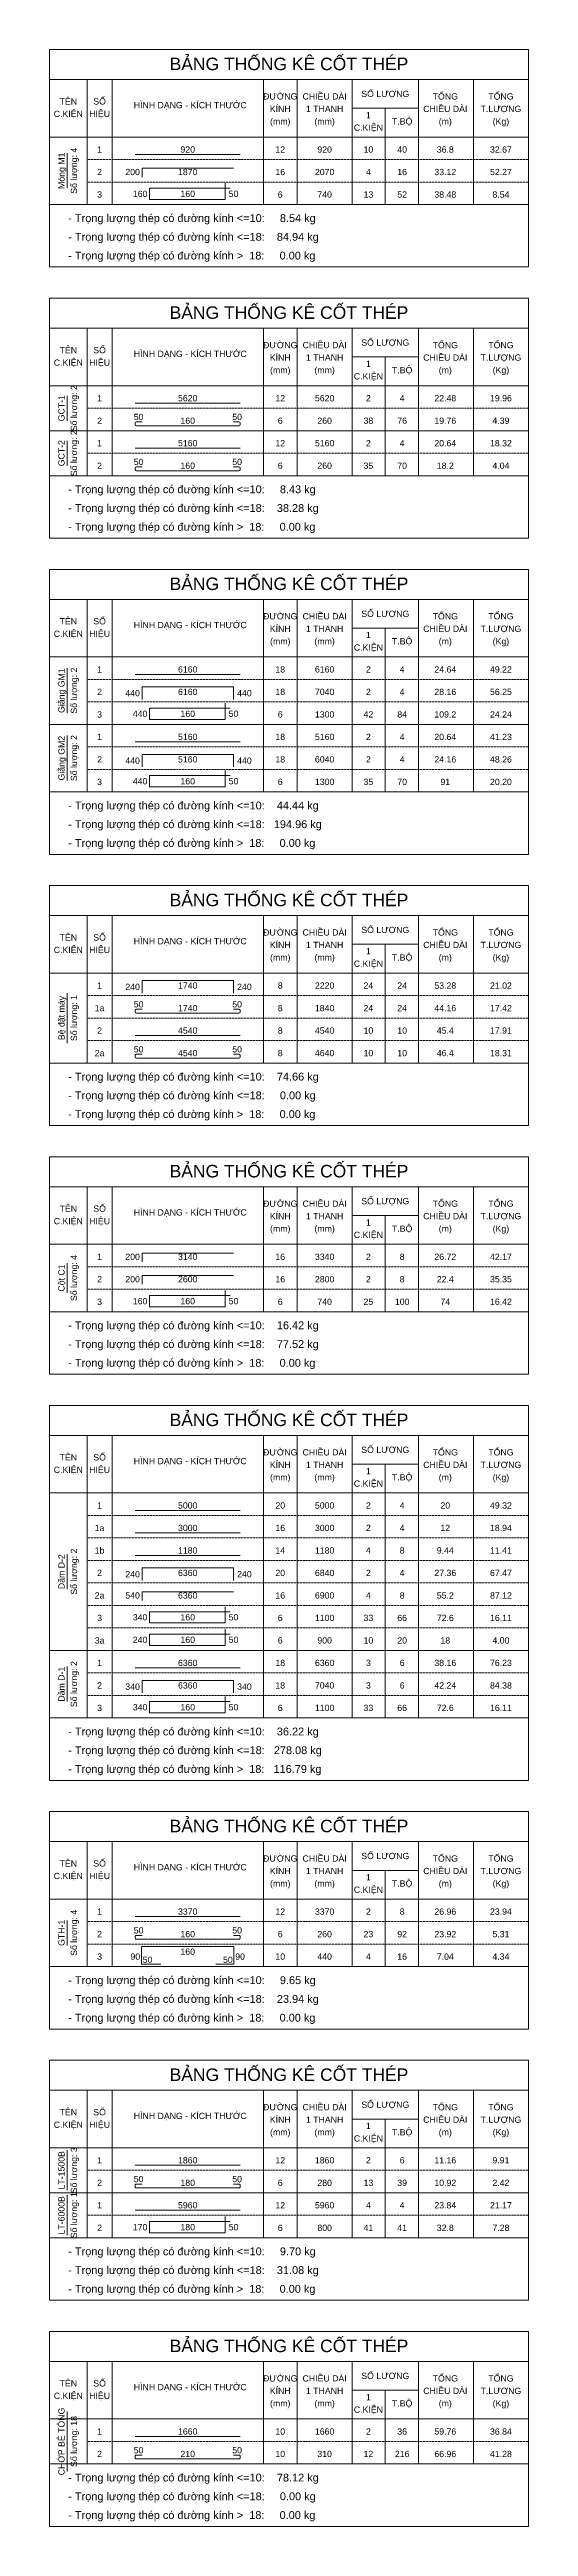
# Model space of a CAD drawing. Header units: inches. Extents: x 0 to 9575, y -6268325 to -6218775.
import ezdxf
from ezdxf.enums import TextEntityAlignment as Align

# ---------------------------------------------------------------- set-up
doc = ezdxf.new("R2010")
doc.units = ezdxf.units.IN
doc.header["$MEASUREMENT"] = 0
doc.linetypes.add('HIDDENX2', pattern=[0.75, 0.5, -0.25])
for name, color, linetype, lineweight in [('Bao', 2, 'Continuous', 0), ('NetMo', 9, 'HIDDENX2', 0), ('Steel', 4, 'Continuous', 0), ('Text', 2, 'Continuous', 0), ('TextThep', 7, 'Continuous', 0)]:
    doc.layers.add(name, color=color, linetype=linetype, lineweight=lineweight)
doc.styles.add('Hoa', font='micross.ttf')
doc.styles.add('Thuong', font='micross.ttf')

msp = doc.modelspace()

# ---------------------------------------------------------------- linework, layer by layer
at = {"layer": 'Bao'}
for p, q in [((0, -6218775), (9575, -6218775)), ((0, -6218775), (0, -6223125)), ((9575, -6218775), (9575, -6223125)), ((0, -6219375), (9575, -6219375)), ((750, -6219375), (750, -6221875)), ((1250, -6219375), (1250, -6221875)), ((4275, -6219375), (4275, -6221875)), ((4950, -6219375), (4950, -6221875)), ((6050, -6219375), (6050, -6221875)), ((7375, -6219375), (7375, -6221875)), ((8475, -6219375), (8475, -6221875)), ((6050, -6219950), (7375, -6219950)), ((6712.5, -6219950), (6712.5, -6221875)), ((0, -6220525), (9575, -6220525)), ((0, -6223750), (9575, -6223750)), ((0, -6223750), (0, -6228550)), ((9575, -6223750), (9575, -6228550)), ((0, -6224350), (9575, -6224350)), ((750, -6224350), (750, -6227300)), ((1250, -6224350), (1250, -6227300)), ((4275, -6224350), (4275, -6227300)), ((4950, -6224350), (4950, -6227300)), ((6050, -6224350), (6050, -6227300)), ((7375, -6224350), (7375, -6227300)), ((8475, -6224350), (8475, -6227300)), ((6050, -6224925), (7375, -6224925)), ((6712.5, -6224925), (6712.5, -6227300)), ((0, -6225500), (9575, -6225500)), ((0, -6229175), (9575, -6229175)), ((0, -6229175), (0, -6234875)), ((9575, -6229175), (9575, -6234875)), ((0, -6229775), (9575, -6229775)), ((750, -6229775), (750, -6233625)), ((1250, -6229775), (1250, -6233625)), ((4275, -6229775), (4275, -6233625)), ((4950, -6229775), (4950, -6233625)), ((6050, -6229775), (6050, -6233625)), ((7375, -6229775), (7375, -6233625)), ((8475, -6229775), (8475, -6233625)), ((6050, -6230350), (7375, -6230350)), ((6712.5, -6230350), (6712.5, -6233625)), ((0, -6230925), (9575, -6230925)), ((0, -6235500), (9575, -6235500)), ((0, -6235500), (0, -6240300)), ((9575, -6235500), (9575, -6240300)), ((0, -6236100), (9575, -6236100)), ((750, -6236100), (750, -6239050)), ((1250, -6236100), (1250, -6239050)), ((4275, -6236100), (4275, -6239050)), ((4950, -6236100), (4950, -6239050)), ((6050, -6236100), (6050, -6239050)), ((7375, -6236100), (7375, -6239050)), ((8475, -6236100), (8475, -6239050)), ((6050, -6236675), (7375, -6236675)), ((6712.5, -6236675), (6712.5, -6239050)), ((0, -6237250), (9575, -6237250)), ((0, -6240925), (9575, -6240925)), ((0, -6240925), (0, -6245275)), ((9575, -6240925), (9575, -6245275)), ((0, -6241525), (9575, -6241525)), ((750, -6241525), (750, -6244025)), ((1250, -6241525), (1250, -6244025)), ((4275, -6241525), (4275, -6244025)), ((4950, -6241525), (4950, -6244025)), ((6050, -6241525), (6050, -6244025)), ((7375, -6241525), (7375, -6244025)), ((8475, -6241525), (8475, -6244025)), ((6050, -6242100), (7375, -6242100)), ((6712.5, -6242100), (6712.5, -6244025)), ((0, -6242675), (9575, -6242675)), ((0, -6245900), (9575, -6245900)), ((0, -6245900), (0, -6253400)), ((9575, -6245900), (9575, -6253400)), ((0, -6246500), (9575, -6246500)), ((750, -6246500), (750, -6252150)), ((1250, -6246500), (1250, -6252150)), ((4275, -6246500), (4275, -6252150)), ((4950, -6246500), (4950, -6252150)), ((6050, -6246500), (6050, -6252150)), ((7375, -6246500), (7375, -6252150)), ((8475, -6246500), (8475, -6252150)), ((6050, -6247075), (7375, -6247075)), ((6712.5, -6247075), (6712.5, -6252150)), ((0, -6247650), (9575, -6247650)), ((0, -6254025), (9575, -6254025)), ((0, -6254025), (0, -6258375)), ((9575, -6254025), (9575, -6258375)), ((0, -6254625), (9575, -6254625)), ((750, -6254625), (750, -6257125)), ((1250, -6254625), (1250, -6257125)), ((4275, -6254625), (4275, -6257125)), ((4950, -6254625), (4950, -6257125)), ((6050, -6254625), (6050, -6257125)), ((7375, -6254625), (7375, -6257125)), ((8475, -6254625), (8475, -6257125)), ((6050, -6255200), (7375, -6255200)), ((6712.5, -6255200), (6712.5, -6257125)), ((0, -6255775), (9575, -6255775)), ((0, -6259000), (9575, -6259000)), ((0, -6259000), (0, -6263800)), ((9575, -6259000), (9575, -6263800)), ((0, -6259600), (9575, -6259600)), ((750, -6259600), (750, -6262550)), ((1250, -6259600), (1250, -6262550)), ((4275, -6259600), (4275, -6262550)), ((4950, -6259600), (4950, -6262550)), ((6050, -6259600), (6050, -6262550)), ((7375, -6259600), (7375, -6262550)), ((8475, -6259600), (8475, -6262550)), ((6050, -6260175), (7375, -6260175)), ((6712.5, -6260175), (6712.5, -6262550)), ((0, -6260750), (9575, -6260750)), ((0, -6264425), (9575, -6264425)), ((0, -6264425), (0, -6268325)), ((9575, -6264425), (9575, -6268325)), ((0, -6265025), (9575, -6265025)), ((750, -6265025), (750, -6267075)), ((1250, -6265025), (1250, -6267075)), ((4275, -6265025), (4275, -6267075)), ((4950, -6265025), (4950, -6267075)), ((6050, -6265025), (6050, -6267075)), ((7375, -6265025), (7375, -6267075)), ((8475, -6265025), (8475, -6267075)), ((6050, -6265600), (7375, -6265600)), ((6712.5, -6265600), (6712.5, -6267075)), ((0, -6266175), (9575, -6266175))]:
    msp.add_line(p, q, dxfattribs=at)
at = {"layer": 'NetMo'}
for p, q in [((750, -6220975), (9575, -6220975)), ((750, -6221425), (9575, -6221425)), ((750, -6221875), (9575, -6221875)), ((750, -6225950), (9575, -6225950)), ((750, -6226400), (9575, -6226400)), ((750, -6226850), (9575, -6226850)), ((750, -6227300), (9575, -6227300)), ((750, -6231375), (9575, -6231375)), ((750, -6231825), (9575, -6231825)), ((750, -6232275), (9575, -6232275)), ((750, -6232725), (9575, -6232725)), ((750, -6233175), (9575, -6233175)), ((750, -6233625), (9575, -6233625)), ((750, -6237700), (9575, -6237700)), ((750, -6238150), (9575, -6238150)), ((750, -6238600), (9575, -6238600)), ((750, -6239050), (9575, -6239050)), ((750, -6243125), (9575, -6243125)), ((750, -6243575), (9575, -6243575)), ((750, -6244025), (9575, -6244025)), ((750, -6248100), (9575, -6248100)), ((750, -6248550), (9575, -6248550)), ((750, -6249000), (9575, -6249000)), ((750, -6249450), (9575, -6249450)), ((750, -6249900), (9575, -6249900)), ((750, -6250350), (9575, -6250350)), ((750, -6250800), (9575, -6250800)), ((750, -6251250), (9575, -6251250)), ((750, -6251700), (9575, -6251700)), ((750, -6252150), (9575, -6252150)), ((750, -6256225), (9575, -6256225)), ((750, -6256675), (9575, -6256675)), ((750, -6257125), (9575, -6257125)), ((750, -6261200), (9575, -6261200)), ((750, -6261650), (9575, -6261650)), ((750, -6262100), (9575, -6262100)), ((750, -6262550), (9575, -6262550)), ((750, -6266625), (9575, -6266625)), ((750, -6267075), (9575, -6267075))]:
    msp.add_line(p, q, dxfattribs=at)
at = {"layer": 'Steel'}
for points in [[(1712.5, -6220875), (3812.5, -6220875)], [(1850, -6221325), (1850, -6221150), (3675, -6221150)], [(3612.5, -6221550), (2000, -6221550), (2000, -6221775), (3512.5, -6221775), (3512.5, -6221450)], [(1712.5, -6225850), (3812.5, -6225850)], [(1712.5, -6226750), (3812.5, -6226750)], [(1712.5, -6231275), (3812.5, -6231275)], [(1850, -6231775), (1850, -6231525), (3675, -6231525), (3675, -6231775)], [(3612.5, -6231950), (2000, -6231950), (2000, -6232175), (3512.5, -6232175), (3512.5, -6231850)], [(1712.5, -6232625), (3812.5, -6232625)], [(1850, -6233125), (1850, -6232875), (3675, -6232875), (3675, -6233125)], [(3612.5, -6233300), (2000, -6233300), (2000, -6233525), (3512.5, -6233525), (3512.5, -6233200)], [(1850, -6237650), (1850, -6237400), (3675, -6237400), (3675, -6237650)], [(1712.5, -6238500), (3812.5, -6238500)], [(1850, -6243025), (1850, -6242850), (3675, -6242850)], [(1850, -6243475), (1850, -6243300), (3675, -6243300)], [(3612.5, -6243700), (2000, -6243700), (2000, -6243925), (3512.5, -6243925), (3512.5, -6243600)], [(1712.5, -6248000), (3812.5, -6248000)], [(1712.5, -6248450), (3812.5, -6248450)], [(1712.5, -6248900), (3812.5, -6248900)], [(1850, -6249400), (1850, -6249150), (3675, -6249150), (3675, -6249400)], [(1850, -6249800), (1850, -6249625), (3675, -6249625)], [(3612.5, -6250025), (2000, -6250025), (2000, -6250250), (3512.5, -6250250), (3512.5, -6249925)], [(3612.5, -6250475), (2000, -6250475), (2000, -6250700), (3512.5, -6250700), (3512.5, -6250375)], [(1712.5, -6251150), (3812.5, -6251150)], [(1850, -6251650), (1850, -6251400), (3675, -6251400), (3675, -6251650)], [(3612.5, -6251825), (2000, -6251825), (2000, -6252050), (3512.5, -6252050), (3512.5, -6251725)], [(1712.5, -6256125), (3812.5, -6256125)], [(2225, -6257075), (1837.5, -6257075), (1837.5, -6256725), (3687.5, -6256725), (3687.5, -6257075), (3325, -6257075)], [(1712.5, -6261100), (3812.5, -6261100)], [(1712.5, -6262000), (3812.5, -6262000)], [(3612.5, -6262225), (2000, -6262225), (2000, -6262450), (3512.5, -6262450), (3512.5, -6262125)], [(1712.5, -6266525), (3812.5, -6266525)]]:
    msp.add_lwpolyline(points, dxfattribs=at)
for points in [[(1850, -6226225), (1737.5, -6226225, 0.4142136), (1712.5, -6226250), (1712.5, -6226275, 0.4142136), (1737.5, -6226300), (3787.5, -6226300, 0.4142136), (3812.5, -6226275), (3812.5, -6226250, 0.4142136), (3787.5, -6226225), (3675, -6226225)], [(1850, -6227125), (1737.5, -6227125, 0.4142136), (1712.5, -6227150), (1712.5, -6227175, 0.4142136), (1737.5, -6227200), (3787.5, -6227200, 0.4142136), (3812.5, -6227175), (3812.5, -6227150, 0.4142136), (3787.5, -6227125), (3675, -6227125)], [(1850, -6237975), (1737.5, -6237975, 0.4142136), (1712.5, -6238000), (1712.5, -6238025, 0.4142136), (1737.5, -6238050), (3787.5, -6238050, 0.4142136), (3812.5, -6238025), (3812.5, -6238000, 0.4142136), (3787.5, -6237975), (3675, -6237975)], [(1850, -6238875), (1737.5, -6238875, 0.4142136), (1712.5, -6238900), (1712.5, -6238925, 0.4142136), (1737.5, -6238950), (3787.5, -6238950, 0.4142136), (3812.5, -6238925), (3812.5, -6238900, 0.4142136), (3787.5, -6238875), (3675, -6238875)], [(1850, -6256500), (1737.5, -6256500, 0.4142136), (1712.5, -6256525), (1712.5, -6256550, 0.4142136), (1737.5, -6256575), (3787.5, -6256575, 0.4142136), (3812.5, -6256550), (3812.5, -6256525, 0.4142136), (3787.5, -6256500), (3675, -6256500)], [(1850, -6261475), (1737.5, -6261475, 0.4142136), (1712.5, -6261500), (1712.5, -6261525, 0.4142136), (1737.5, -6261550), (3787.5, -6261550, 0.4142136), (3812.5, -6261525), (3812.5, -6261500, 0.4142136), (3787.5, -6261475), (3675, -6261475)], [(1850, -6266900), (1737.5, -6266900, 0.4142136), (1712.5, -6266925), (1712.5, -6266950, 0.4142136), (1737.5, -6266975), (3787.5, -6266975, 0.4142136), (3812.5, -6266950), (3812.5, -6266925, 0.4142136), (3787.5, -6266900), (3675, -6266900)]]:
    msp.add_lwpolyline(points, format="xyb", dxfattribs=at)
at = {"layer": 'Text'}
for p, q in [((350, -6221550), (350, -6220850)), ((0, -6221875), (9575, -6221875)), ((0, -6221875), (9575, -6221875)), ((0, -6223125), (9575, -6223125)), ((350, -6226200), (350, -6225700)), ((0, -6226400), (9575, -6226400)), ((350, -6227100), (350, -6226600)), ((0, -6227300), (9575, -6227300)), ((0, -6227300), (9575, -6227300)), ((0, -6228550), (9575, -6228550)), ((350, -6232050), (350, -6231150)), ((0, -6232275), (9575, -6232275)), ((350, -6233400), (350, -6232500)), ((0, -6233625), (9575, -6233625)), ((0, -6233625), (9575, -6233625)), ((0, -6234875), (9575, -6234875)), ((350, -6238650), (350, -6237650)), ((0, -6239050), (9575, -6239050)), ((0, -6239050), (9575, -6239050)), ((0, -6240300), (9575, -6240300)), ((350, -6243650), (350, -6243050)), ((0, -6244025), (9575, -6244025)), ((0, -6244025), (9575, -6244025)), ((0, -6245275), (9575, -6245275)), ((350, -6249575), (350, -6248875)), ((0, -6250800), (9575, -6250800)), ((350, -6251825), (350, -6251125)), ((0, -6252150), (9575, -6252150)), ((0, -6252150), (9575, -6252150)), ((0, -6253400), (9575, -6253400)), ((350, -6256700), (350, -6256200)), ((0, -6257125), (9575, -6257125)), ((0, -6257125), (9575, -6257125)), ((0, -6258375), (9575, -6258375)), ((350, -6261600), (350, -6260800)), ((0, -6261650), (9575, -6261650)), ((350, -6262500), (350, -6261700)), ((0, -6262550), (9575, -6262550)), ((0, -6262550), (9575, -6262550)), ((0, -6263800), (9575, -6263800)), ((350, -6267225), (350, -6266025)), ((0, -6267075), (9575, -6267075)), ((0, -6267075), (9575, -6267075)), ((0, -6268325), (9575, -6268325))]:
    msp.add_line(p, q, dxfattribs=at)

# ---------------------------------------------------------------- texts
at = {"layer": 'Text', "color": 4, "style": 'Hoa'}
for p in [(4787.5, -6219187.5), (4787.5, -6224162.5), (4787.5, -6229587.5), (4787.5, -6235912.5), (4787.5, -6241337.5), (4787.5, -6246312.5), (4787.5, -6254437.5), (4787.5, -6259412.5), (4787.5, -6264837.5)]:
    msp.add_text('BẢNG THỐNG KÊ CỐT THÉP', height=250, dxfattribs=at).set_placement(p, align=Align.CENTER)
at = {"layer": 'Text'}
for s, style, p in [('C.KIỆN', 'Hoa', (375, -6220125)), ('TÊN', 'Hoa', (375, -6219875)), ('HIỆU', 'Hoa', (1000, -6220125)), ('SỐ', 'Hoa', (1000, -6219875)), ('HÌNH DẠNG - KÍCH THƯỚC', 'Hoa', (2812.5, -6219950)), ('ĐƯỜNG', 'Hoa', (4612.5, -6219775)), ('KÍNH', 'Hoa', (4612.5, -6220025)), ('CHIỀU DÀI', 'Hoa', (5500, -6219775)), ('1 THANH', 'Hoa', (5500, -6220025)), ('SỐ LƯỢNG', 'Hoa', (6712.5, -6219725)), ('CHIỀU DÀI', 'Hoa', (7912.5, -6220025)), ('TỔNG', 'Hoa', (7912.5, -6219775)), ('T.LƯỢNG', 'Hoa', (9025, -6220025)), ('TỔNG', 'Hoa', (9025, -6219775)), ('(mm)', 'Thuong', (4612.5, -6220275)), ('(mm)', 'Thuong', (5500, -6220275)), ('C.KIỆN', 'Hoa', (6375, -6220400)), ('1', 'Hoa', (6375, -6220150)), ('T.BỘ', 'Hoa', (7050, -6220275)), ('(m)', 'Thuong', (7912.5, -6220275)), ('(Kg)', 'Thuong', (9025, -6220275)), ('C.KIỆN', 'Hoa', (375, -6225100)), ('TÊN', 'Hoa', (375, -6224850)), ('HIỆU', 'Hoa', (1000, -6225100)), ('SỐ', 'Hoa', (1000, -6224850)), ('HÌNH DẠNG - KÍCH THƯỚC', 'Hoa', (2812.5, -6224925)), ('ĐƯỜNG', 'Hoa', (4612.5, -6224750)), ('KÍNH', 'Hoa', (4612.5, -6225000)), ('CHIỀU DÀI', 'Hoa', (5500, -6224750)), ('1 THANH', 'Hoa', (5500, -6225000)), ('SỐ LƯỢNG', 'Hoa', (6712.5, -6224700)), ('CHIỀU DÀI', 'Hoa', (7912.5, -6225000)), ('TỔNG', 'Hoa', (7912.5, -6224750)), ('T.LƯỢNG', 'Hoa', (9025, -6225000)), ('TỔNG', 'Hoa', (9025, -6224750)), ('(mm)', 'Thuong', (4612.5, -6225250)), ('(mm)', 'Thuong', (5500, -6225250)), ('C.KIỆN', 'Hoa', (6375, -6225375)), ('1', 'Hoa', (6375, -6225125)), ('T.BỘ', 'Hoa', (7050, -6225250)), ('(m)', 'Thuong', (7912.5, -6225250)), ('(Kg)', 'Thuong', (9025, -6225250)), ('C.KIỆN', 'Hoa', (375, -6230525)), ('TÊN', 'Hoa', (375, -6230275)), ('HIỆU', 'Hoa', (1000, -6230525)), ('SỐ', 'Hoa', (1000, -6230275)), ('HÌNH DẠNG - KÍCH THƯỚC', 'Hoa', (2812.5, -6230350)), ('ĐƯỜNG', 'Hoa', (4612.5, -6230175)), ('KÍNH', 'Hoa', (4612.5, -6230425)), ('CHIỀU DÀI', 'Hoa', (5500, -6230175)), ('1 THANH', 'Hoa', (5500, -6230425)), ('SỐ LƯỢNG', 'Hoa', (6712.5, -6230125)), ('CHIỀU DÀI', 'Hoa', (7912.5, -6230425)), ('TỔNG', 'Hoa', (7912.5, -6230175)), ('T.LƯỢNG', 'Hoa', (9025, -6230425)), ('TỔNG', 'Hoa', (9025, -6230175)), ('(mm)', 'Thuong', (4612.5, -6230675)), ('(mm)', 'Thuong', (5500, -6230675)), ('C.KIỆN', 'Hoa', (6375, -6230800)), ('1', 'Hoa', (6375, -6230550)), ('T.BỘ', 'Hoa', (7050, -6230675)), ('(m)', 'Thuong', (7912.5, -6230675)), ('(Kg)', 'Thuong', (9025, -6230675)), ('ĐƯỜNG', 'Hoa', (4612.5, -6236500)), ('CHIỀU DÀI', 'Hoa', (5500, -6236500)), ('SỐ LƯỢNG', 'Hoa', (6712.5, -6236450)), ('TỔNG', 'Hoa', (7912.5, -6236500)), ('TỔNG', 'Hoa', (9025, -6236500)), ('C.KIỆN', 'Hoa', (375, -6236850)), ('TÊN', 'Hoa', (375, -6236600)), ('HIỆU', 'Hoa', (1000, -6236850)), ('SỐ', 'Hoa', (1000, -6236600)), ('HÌNH DẠNG - KÍCH THƯỚC', 'Hoa', (2812.5, -6236675)), ('KÍNH', 'Hoa', (4612.5, -6236750)), ('1 THANH', 'Hoa', (5500, -6236750)), ('1', 'Hoa', (6375, -6236875)), ('T.BỘ', 'Hoa', (7050, -6237000)), ('CHIỀU DÀI', 'Hoa', (7912.5, -6236750)), ('T.LƯỢNG', 'Hoa', (9025, -6236750)), ('(mm)', 'Thuong', (4612.5, -6237000)), ('(mm)', 'Thuong', (5500, -6237000)), ('C.KIỆN', 'Hoa', (6375, -6237125)), ('(m)', 'Thuong', (7912.5, -6237000)), ('(Kg)', 'Thuong', (9025, -6237000)), ('ĐƯỜNG', 'Hoa', (4612.5, -6241925)), ('CHIỀU DÀI', 'Hoa', (5500, -6241925)), ('SỐ LƯỢNG', 'Hoa', (6712.5, -6241875)), ('TỔNG', 'Hoa', (7912.5, -6241925)), ('TỔNG', 'Hoa', (9025, -6241925)), ('C.KIỆN', 'Hoa', (375, -6242275)), ('TÊN', 'Hoa', (375, -6242025)), ('HIỆU', 'Hoa', (1000, -6242275)), ('SỐ', 'Hoa', (1000, -6242025)), ('HÌNH DẠNG - KÍCH THƯỚC', 'Hoa', (2812.5, -6242100)), ('KÍNH', 'Hoa', (4612.5, -6242175)), ('(mm)', 'Thuong', (4612.5, -6242425)), ('1 THANH', 'Hoa', (5500, -6242175)), ('(mm)', 'Thuong', (5500, -6242425)), ('1', 'Hoa', (6375, -6242300)), ('T.BỘ', 'Hoa', (7050, -6242425)), ('CHIỀU DÀI', 'Hoa', (7912.5, -6242175)), ('(m)', 'Thuong', (7912.5, -6242425)), ('T.LƯỢNG', 'Hoa', (9025, -6242175)), ('(Kg)', 'Thuong', (9025, -6242425)), ('C.KIỆN', 'Hoa', (6375, -6242550)), ('ĐƯỜNG', 'Hoa', (4612.5, -6246900)), ('CHIỀU DÀI', 'Hoa', (5500, -6246900)), ('SỐ LƯỢNG', 'Hoa', (6712.5, -6246850)), ('TỔNG', 'Hoa', (7912.5, -6246900)), ('TỔNG', 'Hoa', (9025, -6246900)), ('C.KIỆN', 'Hoa', (375, -6247250)), ('TÊN', 'Hoa', (375, -6247000)), ('HIỆU', 'Hoa', (1000, -6247250)), ('SỐ', 'Hoa', (1000, -6247000)), ('HÌNH DẠNG - KÍCH THƯỚC', 'Hoa', (2812.5, -6247075)), ('KÍNH', 'Hoa', (4612.5, -6247150)), ('1 THANH', 'Hoa', (5500, -6247150)), ('1', 'Hoa', (6375, -6247275)), ('T.BỘ', 'Hoa', (7050, -6247400)), ('CHIỀU DÀI', 'Hoa', (7912.5, -6247150)), ('T.LƯỢNG', 'Hoa', (9025, -6247150)), ('(mm)', 'Thuong', (4612.5, -6247400)), ('(mm)', 'Thuong', (5500, -6247400)), ('C.KIỆN', 'Hoa', (6375, -6247525)), ('(m)', 'Thuong', (7912.5, -6247400)), ('(Kg)', 'Thuong', (9025, -6247400)), ('TÊN', 'Hoa', (375, -6255125)), ('SỐ', 'Hoa', (1000, -6255125)), ('HÌNH DẠNG - KÍCH THƯỚC', 'Hoa', (2812.5, -6255200)), ('ĐƯỜNG', 'Hoa', (4612.5, -6255025)), ('KÍNH', 'Hoa', (4612.5, -6255275)), ('CHIỀU DÀI', 'Hoa', (5500, -6255025)), ('1 THANH', 'Hoa', (5500, -6255275)), ('SỐ LƯỢNG', 'Hoa', (6712.5, -6254975)), ('CHIỀU DÀI', 'Hoa', (7912.5, -6255275)), ('TỔNG', 'Hoa', (7912.5, -6255025)), ('T.LƯỢNG', 'Hoa', (9025, -6255275)), ('TỔNG', 'Hoa', (9025, -6255025)), ('C.KIỆN', 'Hoa', (375, -6255375)), ('HIỆU', 'Hoa', (1000, -6255375)), ('(mm)', 'Thuong', (4612.5, -6255525)), ('(mm)', 'Thuong', (5500, -6255525)), ('C.KIỆN', 'Hoa', (6375, -6255650)), ('1', 'Hoa', (6375, -6255400)), ('T.BỘ', 'Hoa', (7050, -6255525)), ('(m)', 'Thuong', (7912.5, -6255525)), ('(Kg)', 'Thuong', (9025, -6255525)), ('TÊN', 'Hoa', (375, -6260100)), ('SỐ', 'Hoa', (1000, -6260100)), ('HÌNH DẠNG - KÍCH THƯỚC', 'Hoa', (2812.5, -6260175)), ('ĐƯỜNG', 'Hoa', (4612.5, -6260000)), ('KÍNH', 'Hoa', (4612.5, -6260250)), ('CHIỀU DÀI', 'Hoa', (5500, -6260000)), ('1 THANH', 'Hoa', (5500, -6260250)), ('SỐ LƯỢNG', 'Hoa', (6712.5, -6259950)), ('CHIỀU DÀI', 'Hoa', (7912.5, -6260250)), ('TỔNG', 'Hoa', (7912.5, -6260000)), ('T.LƯỢNG', 'Hoa', (9025, -6260250)), ('TỔNG', 'Hoa', (9025, -6260000)), ('C.KIỆN', 'Hoa', (375, -6260350)), ('HIỆU', 'Hoa', (1000, -6260350)), ('(mm)', 'Thuong', (4612.5, -6260500)), ('(mm)', 'Thuong', (5500, -6260500)), ('C.KIỆN', 'Hoa', (6375, -6260625)), ('1', 'Hoa', (6375, -6260375)), ('T.BỘ', 'Hoa', (7050, -6260500)), ('(m)', 'Thuong', (7912.5, -6260500)), ('(Kg)', 'Thuong', (9025, -6260500)), ('TÊN', 'Hoa', (375, -6265525)), ('SỐ', 'Hoa', (1000, -6265525)), ('HÌNH DẠNG - KÍCH THƯỚC', 'Hoa', (2812.5, -6265600)), ('ĐƯỜNG', 'Hoa', (4612.5, -6265425)), ('KÍNH', 'Hoa', (4612.5, -6265675)), ('CHIỀU DÀI', 'Hoa', (5500, -6265425)), ('1 THANH', 'Hoa', (5500, -6265675)), ('SỐ LƯỢNG', 'Hoa', (6712.5, -6265375)), ('CHIỀU DÀI', 'Hoa', (7912.5, -6265675)), ('TỔNG', 'Hoa', (7912.5, -6265425)), ('T.LƯỢNG', 'Hoa', (9025, -6265675)), ('TỔNG', 'Hoa', (9025, -6265425)), ('C.KIỆN', 'Hoa', (375, -6265775)), ('HIỆU', 'Hoa', (1000, -6265775)), ('(mm)', 'Thuong', (4612.5, -6265925)), ('(mm)', 'Thuong', (5500, -6265925)), ('C.KIỆN', 'Hoa', (6375, -6266050)), ('1', 'Hoa', (6375, -6265800)), ('T.BỘ', 'Hoa', (7050, -6265925)), ('(m)', 'Thuong', (7912.5, -6265925)), ('(Kg)', 'Thuong', (9025, -6265925))]:
    msp.add_text(s, height=125, dxfattribs=dict(at, style=style)).set_placement(p, align=Align.CENTER)
at = {"layer": 'Text', "style": 'Hoa'}
for s, p in [('Móng M1', (300, -6221200)), ('Số lượng: 4', (550, -6221200)), ('GCT-1', (300, -6225950)), ('Số lượng: 2', (550, -6225950)), ('Số lượng: 2', (550, -6226850)), ('GCT-2', (300, -6226850)), ('Giằng GM1', (300, -6231600)), ('Số lượng: 2', (550, -6231600)), ('Giằng GM2', (300, -6232950)), ('Số lượng: 2', (550, -6232950)), ('Bệ đặt máy', (300, -6238150)), ('Số lượng: 1', (550, -6238150)), ('Cột C1', (300, -6243350)), ('Số lượng: 4', (550, -6243350)), ('Dầm D-2', (300, -6249225)), ('Số lượng: 2', (550, -6249225)), ('Dầm D-1', (300, -6251475)), ('Số lượng: 2', (550, -6251475)), ('Số lượng: 4', (550, -6256450)), ('GTH-1', (300, -6256450)), ('LT-1500B', (300, -6261200)), ('Số lượng: 3', (550, -6261200)), ('LT-6000B', (300, -6262100)), ('Số lượng: 1', (550, -6262100)), ('CHỚP BÊ TÔNG', (300, -6266625)), ('Số lượng: 18', (550, -6266625))]:
    msp.add_text(s, height=125, rotation=90.00021, dxfattribs=at).set_placement(p, align=Align.CENTER)
for s, p in [('- Trọng lượng thép có đường kính <=10:     8.54 kg', (375, -6222225)), ('- Trọng lượng thép có đường kính <=18:    84.94 kg', (375, -6222600)), ('- Trọng lượng thép có đường kính >  18:     0.00 kg', (375, -6222975)), ('- Trọng lượng thép có đường kính <=10:     8.43 kg', (375, -6227650)), ('- Trọng lượng thép có đường kính <=18:    38.28 kg', (375, -6228025)), ('- Trọng lượng thép có đường kính >  18:     0.00 kg', (375, -6228400)), ('- Trọng lượng thép có đường kính <=10:    44.44 kg', (375, -6233975)), ('- Trọng lượng thép có đường kính <=18:   194.96 kg', (375, -6234350)), ('- Trọng lượng thép có đường kính >  18:     0.00 kg', (375, -6234725)), ('- Trọng lượng thép có đường kính <=10:    74.66 kg', (375, -6239400)), ('- Trọng lượng thép có đường kính <=18:     0.00 kg', (375, -6239775)), ('- Trọng lượng thép có đường kính >  18:     0.00 kg', (375, -6240150)), ('- Trọng lượng thép có đường kính <=10:    16.42 kg', (375, -6244375)), ('- Trọng lượng thép có đường kính <=18:    77.52 kg', (375, -6244750)), ('- Trọng lượng thép có đường kính >  18:     0.00 kg', (375, -6245125)), ('- Trọng lượng thép có đường kính <=10:    36.22 kg', (375, -6252500)), ('- Trọng lượng thép có đường kính <=18:   278.08 kg', (375, -6252875)), ('- Trọng lượng thép có đường kính >  18:   116.79 kg', (375, -6253250)), ('- Trọng lượng thép có đường kính <=10:     9.65 kg', (375, -6257475)), ('- Trọng lượng thép có đường kính <=18:    23.94 kg', (375, -6257850)), ('- Trọng lượng thép có đường kính >  18:     0.00 kg', (375, -6258225)), ('- Trọng lượng thép có đường kính <=10:     9.70 kg', (375, -6262900)), ('- Trọng lượng thép có đường kính <=18:    31.08 kg', (375, -6263275)), ('- Trọng lượng thép có đường kính >  18:     0.00 kg', (375, -6263650)), ('- Trọng lượng thép có đường kính <=10:    78.12 kg', (375, -6267425)), ('- Trọng lượng thép có đường kính <=18:     0.00 kg', (375, -6267800)), ('- Trọng lượng thép có đường kính >  18:     0.00 kg', (375, -6268175))]:
    msp.add_text(s, height=156.25, dxfattribs=at).set_placement(p)
at = {"layer": 'TextThep', "style": 'Hoa'}
for s, p in [('1', (1000, -6220875)), ('920', (2762.5, -6220875)), ('12', (4612.5, -6220875)), ('920', (5500, -6220875)), ('10', (6375, -6220875)), ('40', (7050, -6220875)), ('36.8', (7912.5, -6220875)), ('32.67', (9025, -6220875)), ('2', (1000, -6221325)), ('1870', (2762.5, -6221325)), ('16', (4612.5, -6221325)), ('3', (1000, -6221775)), ('160', (2762.5, -6221762.5)), ('6', (4612.5, -6221775)), ('1', (1000, -6225850)), ('5620', (2762.5, -6225850)), ('12', (4612.5, -6225850)), ('5620', (5500, -6225850)), ('2', (6375, -6225850)), ('4', (7050, -6225850)), ('22.48', (7912.5, -6225850)), ('19.96', (9025, -6225850)), ('2', (1000, -6226300)), ('50', (1781.2, -6226225)), ('160', (2762.5, -6226300)), ('50', (3750, -6226225)), ('6', (4612.5, -6226300)), ('1', (1000, -6226750)), ('5160', (2762.5, -6226750)), ('12', (4612.5, -6226750)), ('5160', (5500, -6226750)), ('2', (6375, -6226750)), ('4', (7050, -6226750)), ('20.64', (7912.5, -6226750)), ('18.32', (9025, -6226750)), ('2', (1000, -6227200)), ('50', (1781.2, -6227125)), ('160', (2762.5, -6227200)), ('50', (3750, -6227125)), ('6', (4612.5, -6227200)), ('1', (1000, -6231275)), ('6160', (2762.5, -6231275)), ('18', (4612.5, -6231275)), ('6160', (5500, -6231275)), ('2', (6375, -6231275)), ('4', (7050, -6231275)), ('24.64', (7912.5, -6231275)), ('49.22', (9025, -6231275)), ('2', (1000, -6231725)), ('6160', (2762.5, -6231725)), ('18', (4612.5, -6231725)), ('3', (1000, -6232175)), ('160', (2762.5, -6232162.5)), ('6', (4612.5, -6232175)), ('1', (1000, -6232625)), ('5160', (2762.5, -6232625)), ('18', (4612.5, -6232625)), ('5160', (5500, -6232625)), ('2', (6375, -6232625)), ('4', (7050, -6232625)), ('20.64', (7912.5, -6232625)), ('41.23', (9025, -6232625)), ('3', (1000, -6233525)), ('2', (1000, -6233075)), ('5160', (2762.5, -6233075)), ('160', (2762.5, -6233512.5)), ('18', (4612.5, -6233075)), ('6', (4612.5, -6233525)), ('1', (1000, -6237600)), ('50', (1781.2, -6237975)), ('1740', (2762.5, -6237600)), ('50', (3750, -6237975)), ('8', (4612.5, -6237600)), ('1a', (1000, -6238050)), ('2', (1000, -6238500)), ('4540', (2762.5, -6238500)), ('1740', (2762.5, -6238050)), ('8', (4612.5, -6238050)), ('8', (4612.5, -6238500)), ('4540', (5500, -6238500)), ('10', (6375, -6238500)), ('10', (7050, -6238500)), ('45.4', (7912.5, -6238500)), ('17.91', (9025, -6238500)), ('2a', (1000, -6238950)), ('50', (1781.2, -6238875)), ('4540', (2762.5, -6238950)), ('50', (3750, -6238875)), ('8', (4612.5, -6238950)), ('1', (1000, -6243025)), ('3140', (2762.5, -6243025)), ('16', (4612.5, -6243025)), ('3', (1000, -6243925)), ('2', (1000, -6243475)), ('2600', (2762.5, -6243475)), ('160', (2762.5, -6243912.5)), ('16', (4612.5, -6243475)), ('6', (4612.5, -6243925)), ('1', (1000, -6248000)), ('5000', (2762.5, -6248000)), ('20', (4612.5, -6248000)), ('5000', (5500, -6248000)), ('2', (6375, -6248000)), ('4', (7050, -6248000)), ('20', (7912.5, -6248000)), ('49.32', (9025, -6248000)), ('1a', (1000, -6248450)), ('1b', (1000, -6248900)), ('3000', (2762.5, -6248450)), ('1180', (2762.5, -6248900)), ('16', (4612.5, -6248450)), ('14', (4612.5, -6248900)), ('3000', (5500, -6248450)), ('1180', (5500, -6248900)), ('4', (6375, -6248900)), ('2', (6375, -6248450)), ('4', (7050, -6248450)), ('8', (7050, -6248900)), ('9.44', (7912.5, -6248900)), ('12', (7912.5, -6248450)), ('18.94', (9025, -6248450)), ('11.41', (9025, -6248900)), ('2', (1000, -6249350)), ('6360', (2762.5, -6249350)), ('20', (4612.5, -6249350)), ('2a', (1000, -6249800)), ('6360', (2762.5, -6249800)), ('16', (4612.5, -6249800)), ('3', (1000, -6250250)), ('160', (2762.5, -6250237.5)), ('6', (4612.5, -6250250)), ('3a', (1000, -6250700)), ('160', (2762.5, -6250687.5)), ('6', (4612.5, -6250700)), ('1', (1000, -6251150)), ('6360', (2762.5, -6251150)), ('18', (4612.5, -6251150)), ('6360', (5500, -6251150)), ('3', (6375, -6251150)), ('6', (7050, -6251150)), ('38.16', (7912.5, -6251150)), ('76.23', (9025, -6251150)), ('2', (1000, -6251600)), ('6360', (2762.5, -6251600)), ('18', (4612.5, -6251600)), ('3', (1000, -6252050)), ('160', (2762.5, -6252037.5)), ('6', (4612.5, -6252050)), ('1', (1000, -6256125)), ('3370', (2762.5, -6256125)), ('12', (4612.5, -6256125)), ('3370', (5500, -6256125)), ('2', (6375, -6256125)), ('8', (7050, -6256125)), ('26.96', (7912.5, -6256125)), ('23.94', (9025, -6256125)), ('2', (1000, -6256575)), ('50', (1781.2, -6256500)), ('160', (2762.5, -6256575)), ('50', (3750, -6256500)), ('6', (4612.5, -6256575)), ('3', (1000, -6257025)), ('10', (4612.5, -6257025)), ('1', (1000, -6261100)), ('1860', (2762.5, -6261100)), ('12', (4612.5, -6261100)), ('1860', (5500, -6261100)), ('2', (6375, -6261100)), ('6', (7050, -6261100)), ('11.16', (7912.5, -6261100)), ('9.91', (9025, -6261100)), ('2', (1000, -6261550)), ('50', (1781.2, -6261475)), ('180', (2762.5, -6261550)), ('50', (3750, -6261475)), ('6', (4612.5, -6261550)), ('1', (1000, -6262000)), ('5960', (2762.5, -6262000)), ('12', (4612.5, -6262000)), ('5960', (5500, -6262000)), ('4', (6375, -6262000)), ('4', (7050, -6262000)), ('23.84', (7912.5, -6262000)), ('21.17', (9025, -6262000)), ('2', (1000, -6262450)), ('180', (2762.5, -6262437.5)), ('6', (4612.5, -6262450)), ('1', (1000, -6266525)), ('1660', (2762.5, -6266525)), ('10', (4612.5, -6266525)), ('1660', (5500, -6266525)), ('2', (6375, -6266525)), ('36', (7050, -6266525)), ('59.76', (7912.5, -6266525)), ('36.84', (9025, -6266525)), ('2', (1000, -6266975)), ('50', (1781.2, -6266900)), ('210', (2762.5, -6266975)), ('50', (3750, -6266900)), ('10', (4612.5, -6266975))]:
    msp.add_text(s, height=125, dxfattribs=at).set_placement(p, align=Align.BOTTOM_CENTER)
for s, p in [('200', (1806.2, -6221325)), ('160', (1956.2, -6221762.5)), ('440', (1806.2, -6231750)), ('440', (1956.2, -6232162.5)), ('440', (1806.2, -6233100)), ('440', (1956.2, -6233512.5)), ('240', (1806.2, -6237625)), ('200', (1806.2, -6243025)), ('200', (1806.2, -6243475)), ('160', (1956.2, -6243912.5)), ('240', (1806.2, -6249375)), ('540', (1806.2, -6249800)), ('340', (1956.2, -6250237.5)), ('240', (1956.2, -6250687.5)), ('340', (1806.2, -6251625)), ('340', (1956.2, -6252037.5)), ('170', (1956.2, -6262437.5))]:
    msp.add_text(s, height=125, dxfattribs=at).set_placement(p, align=Align.BOTTOM_RIGHT)
at = {"layer": 'TextThep', "color": 7, "style": 'Hoa'}
for s, p in [('2070', (5500, -6221325)), ('4', (6375, -6221325)), ('16', (7050, -6221325)), ('33.12', (7912.5, -6221325)), ('52.27', (9025, -6221325)), ('740', (5500, -6221775)), ('13', (6375, -6221775)), ('52', (7050, -6221775)), ('38.48', (7912.5, -6221775)), ('8.54', (9025, -6221775)), ('260', (5500, -6226300)), ('38', (6375, -6226300)), ('76', (7050, -6226300)), ('19.76', (7912.5, -6226300)), ('4.39', (9025, -6226300)), ('260', (5500, -6227200)), ('35', (6375, -6227200)), ('70', (7050, -6227200)), ('18.2', (7912.5, -6227200)), ('4.04', (9025, -6227200)), ('7040', (5500, -6231725)), ('2', (6375, -6231725)), ('4', (7050, -6231725)), ('28.16', (7912.5, -6231725)), ('56.25', (9025, -6231725)), ('1300', (5500, -6232175)), ('42', (6375, -6232175)), ('84', (7050, -6232175)), ('109.2', (7912.5, -6232175)), ('24.24', (9025, -6232175)), ('6040', (5500, -6233075)), ('1300', (5500, -6233525)), ('35', (6375, -6233525)), ('2', (6375, -6233075)), ('70', (7050, -6233525)), ('4', (7050, -6233075)), ('24.16', (7912.5, -6233075)), ('91', (7912.5, -6233525)), ('48.26', (9025, -6233075)), ('20.20', (9025, -6233525)), ('2220', (5500, -6237600)), ('24', (6375, -6237600)), ('24', (7050, -6237600)), ('53.28', (7912.5, -6237600)), ('21.02', (9025, -6237600)), ('1840', (5500, -6238050)), ('24', (6375, -6238050)), ('24', (7050, -6238050)), ('44.16', (7912.5, -6238050)), ('17.42', (9025, -6238050)), ('4640', (5500, -6238950)), ('10', (6375, -6238950)), ('10', (7050, -6238950)), ('46.4', (7912.5, -6238950)), ('18.31', (9025, -6238950)), ('3340', (5500, -6243025)), ('2', (6375, -6243025)), ('8', (7050, -6243025)), ('26.72', (7912.5, -6243025)), ('42.17', (9025, -6243025)), ('2800', (5500, -6243475)), ('740', (5500, -6243925)), ('25', (6375, -6243925)), ('2', (6375, -6243475)), ('100', (7050, -6243925)), ('8', (7050, -6243475)), ('22.4', (7912.5, -6243475)), ('74', (7912.5, -6243925)), ('35.35', (9025, -6243475)), ('16.42', (9025, -6243925)), ('6840', (5500, -6249350)), ('2', (6375, -6249350)), ('4', (7050, -6249350)), ('27.36', (7912.5, -6249350)), ('67.47', (9025, -6249350)), ('6900', (5500, -6249800)), ('4', (6375, -6249800)), ('8', (7050, -6249800)), ('55.2', (7912.5, -6249800)), ('87.12', (9025, -6249800)), ('1100', (5500, -6250250)), ('33', (6375, -6250250)), ('66', (7050, -6250250)), ('72.6', (7912.5, -6250250)), ('16.11', (9025, -6250250)), ('900', (5500, -6250700)), ('10', (6375, -6250700)), ('20', (7050, -6250700)), ('18', (7912.5, -6250700)), ('4.00', (9025, -6250700)), ('7040', (5500, -6251600)), ('3', (6375, -6251600)), ('6', (7050, -6251600)), ('42.24', (7912.5, -6251600)), ('84.38', (9025, -6251600)), ('1100', (5500, -6252050)), ('33', (6375, -6252050)), ('66', (7050, -6252050)), ('72.6', (7912.5, -6252050)), ('16.11', (9025, -6252050)), ('260', (5500, -6256575)), ('23', (6375, -6256575)), ('92', (7050, -6256575)), ('23.92', (7912.5, -6256575)), ('5.31', (9025, -6256575)), ('440', (5500, -6257025)), ('4', (6375, -6257025)), ('16', (7050, -6257025)), ('7.04', (7912.5, -6257025)), ('4.34', (9025, -6257025)), ('280', (5500, -6261550)), ('13', (6375, -6261550)), ('39', (7050, -6261550)), ('10.92', (7912.5, -6261550)), ('2.42', (9025, -6261550)), ('800', (5500, -6262450)), ('41', (6375, -6262450)), ('41', (7050, -6262450)), ('32.8', (7912.5, -6262450)), ('7.28', (9025, -6262450)), ('310', (5500, -6266975)), ('12', (6375, -6266975)), ('216', (7050, -6266975)), ('66.96', (7912.5, -6266975)), ('41.28', (9025, -6266975))]:
    msp.add_text(s, height=125, dxfattribs=at).set_placement(p, align=Align.BOTTOM_CENTER)
at = {"layer": 'TextThep', "style": 'Hoa'}
for s, p in [('50', (3581.2, -6221762.5)), ('440', (3750, -6231750)), ('50', (3581.2, -6232162.5)), ('50', (3581.2, -6233512.5)), ('440', (3750, -6233100)), ('240', (3750, -6237625)), ('50', (3581.2, -6243912.5)), ('240', (3750, -6249375)), ('50', (3581.2, -6250237.5)), ('50', (3581.2, -6250687.5)), ('340', (3750, -6251625)), ('50', (3581.2, -6252037.5)), ('50', (3581.2, -6262437.5))]:
    msp.add_text(s, height=125, dxfattribs=at).set_placement(p, align=Align.BOTTOM_LEFT)
for s, p in [('90', (1812.5, -6256987.5)), ('50', (3662.5, -6257050))]:
    msp.add_text(s, height=125, dxfattribs=at).set_placement(p, align=Align.RIGHT)
for s, p in [('50', (1862.5, -6257050)), ('90', (3712.5, -6256987.5))]:
    msp.add_text(s, height=125, dxfattribs=at).set_placement(p)
msp.add_text('160', height=125, dxfattribs=at).set_placement((2762.5, -6256887.5), align=Align.CENTER)

doc.saveas('drawing.dxf')
